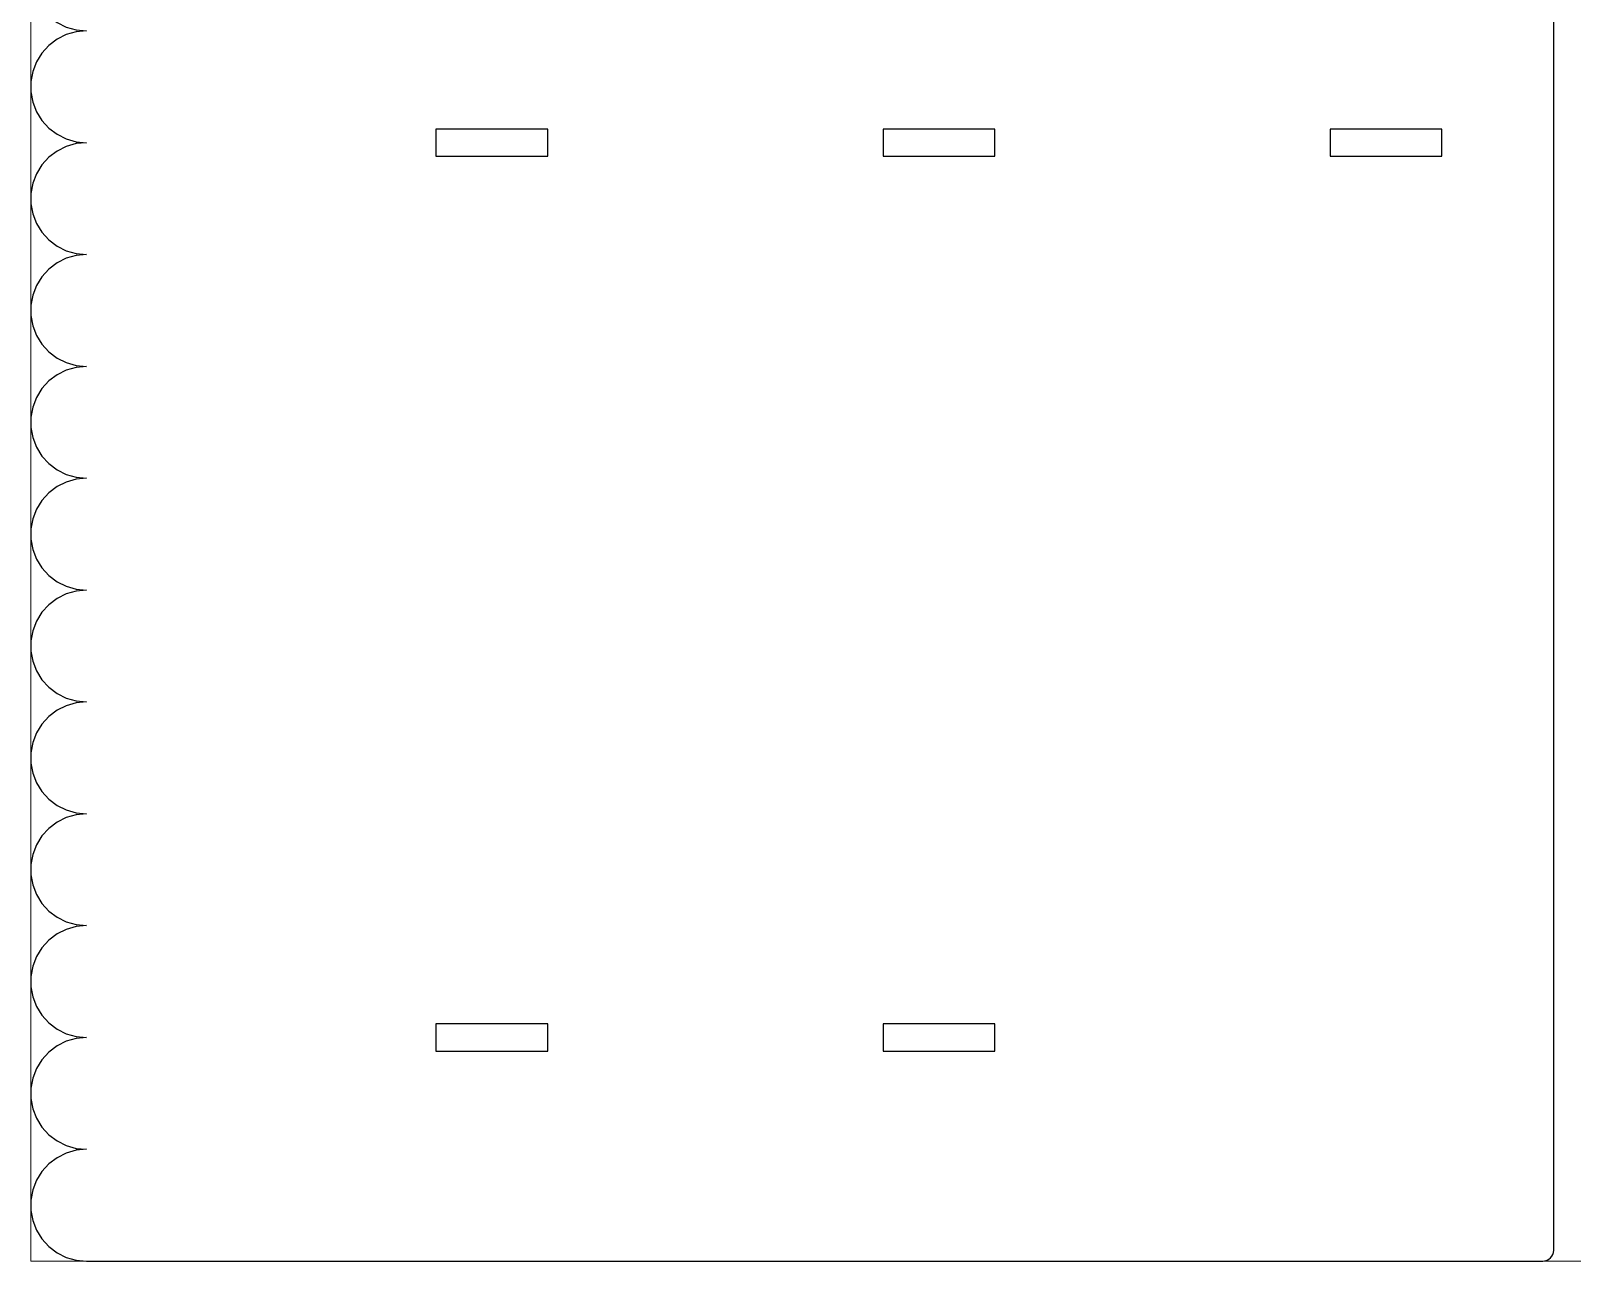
# Model space of a CAD drawing. Header units: millimetres. Extents: x -3928 to -434, y -548 to 1409.
# Drawn here: x -3928.4 to -3645.7, y 422.4 to 647.9 of the extents above; entities that cross this region are included whole.
import ezdxf

# ---------------------------------------------------------------- set-up
doc = ezdxf.new("R2010")
doc.units = ezdxf.units.MM
doc.header["$MEASUREMENT"] = 0
doc.layers.add('layer 1', color=7, linetype='Continuous')

msp = doc.modelspace()

# ---------------------------------------------------------------- linework, layer by layer
at = {"layer": 'layer 1', "color": 250, "lineweight": 9}
msp.add_lwpolyline([(-3928.424, 422.392), (-2728.424, 422.392), (-2728.424, 1322.392), (-3928.424, 1322.392), (-3928.424, 422.392)], close=True, dxfattribs=at)
at = {"layer": 'layer 1', "color": 1, "lineweight": 25}
for points in [[(-3649.128, 424.3922), (-3649.128, 424.3922), (-3649.128, 830.3922), (-3649.128, 830.3922)], [(-3833.628, 629.892), (-3833.628, 629.892), (-3854.1279, 629.892), (-3854.1279, 629.892)], [(-3854.1279, 629.892), (-3854.1279, 629.892), (-3854.1279, 624.8921), (-3854.1279, 624.8921)], [(-3833.628, 624.8921), (-3833.628, 624.8921), (-3833.628, 629.892), (-3833.628, 629.892)], [(-3751.628, 629.892), (-3751.628, 629.892), (-3772.1279, 629.892), (-3772.1279, 629.892)], [(-3772.1279, 629.892), (-3772.1279, 629.892), (-3772.1279, 624.8921), (-3772.1279, 624.8921)], [(-3751.628, 624.8921), (-3751.628, 624.8921), (-3751.628, 629.892), (-3751.628, 629.892)], [(-3669.628, 629.892), (-3669.628, 629.892), (-3690.1279, 629.892), (-3690.1279, 629.892)], [(-3690.1279, 629.892), (-3690.1279, 629.892), (-3690.1279, 624.8921), (-3690.1279, 624.8921)], [(-3669.628, 624.8921), (-3669.628, 624.8921), (-3669.628, 629.892), (-3669.628, 629.892)], [(-3854.1279, 624.8921), (-3854.1279, 624.8921), (-3833.628, 624.8921), (-3833.628, 624.8921)], [(-3772.1279, 624.8921), (-3772.1279, 624.8921), (-3751.628, 624.8921), (-3751.628, 624.8921)], [(-3690.1279, 624.8921), (-3690.1279, 624.8921), (-3669.628, 624.8921), (-3669.628, 624.8921)], [(-3833.628, 465.8919), (-3833.628, 465.8919), (-3854.1279, 465.8919), (-3854.1279, 465.8919)], [(-3854.1279, 465.8919), (-3854.1279, 465.8919), (-3854.1279, 460.892), (-3854.1279, 460.892)], [(-3833.628, 460.892), (-3833.628, 460.892), (-3833.628, 465.8919), (-3833.628, 465.8919)], [(-3751.628, 465.8919), (-3751.628, 465.8919), (-3772.1279, 465.8919), (-3772.1279, 465.8919)], [(-3772.1279, 465.8919), (-3772.1279, 465.8919), (-3772.1279, 460.892), (-3772.1279, 460.892)], [(-3751.628, 460.892), (-3751.628, 460.892), (-3751.628, 465.8919), (-3751.628, 465.8919)], [(-3854.1279, 460.892), (-3854.1279, 460.892), (-3833.628, 460.892), (-3833.628, 460.892)], [(-3772.1279, 460.892), (-3772.1279, 460.892), (-3751.628, 460.892), (-3751.628, 460.892)], [(-3918.2178, 422.392), (-3918.2178, 422.392), (-3651.1279, 422.392), (-3651.1279, 422.392)]]:
    msp.add_open_spline(points, degree=3, dxfattribs=at)
for points, knots in [([(-3918.2178, 668.392), (-3918.2178, 668.392), (-3920.1012, 668.2174), (-3920.1012, 668.2174), (-3920.1012, 668.2174), (-3920.1012, 668.2174), (-3921.9205, 667.6999), (-3921.9205, 667.6999), (-3921.9205, 667.6999), (-3921.9205, 667.6999), (-3923.6138, 666.8567), (-3923.6138, 666.8567), (-3923.6138, 666.8567), (-3923.6138, 666.8567), (-3925.123, 665.7169), (-3925.123, 665.7169), (-3925.123, 665.7169), (-3925.123, 665.7169), (-3926.3976, 664.3192), (-3926.3976, 664.3192), (-3926.3976, 664.3192), (-3926.3976, 664.3192), (-3927.3932, 662.7109), (-3927.3932, 662.7109), (-3927.3932, 662.7109), (-3927.3932, 662.7109), (-3928.0765, 660.947), (-3928.0765, 660.947), (-3928.0765, 660.947), (-3928.0765, 660.947), (-3928.424, 659.0879), (-3928.424, 659.0879), (-3928.424, 659.0879), (-3928.424, 659.0879), (-3928.424, 657.1963), (-3928.424, 657.1963), (-3928.424, 657.1963), (-3928.424, 657.1963), (-3928.0765, 655.3371), (-3928.0765, 655.3371), (-3928.0765, 655.3371), (-3928.0765, 655.3371), (-3927.3932, 653.5732), (-3927.3932, 653.5732), (-3927.3932, 653.5732), (-3927.3932, 653.5732), (-3926.3976, 651.9649), (-3926.3976, 651.9649), (-3926.3976, 651.9649), (-3926.3976, 651.9649), (-3925.123, 650.5672), (-3925.123, 650.5672), (-3925.123, 650.5672), (-3925.123, 650.5672), (-3923.6138, 649.4274), (-3923.6138, 649.4274), (-3923.6138, 649.4274), (-3923.6138, 649.4274), (-3921.9205, 648.5843), (-3921.9205, 648.5843), (-3921.9205, 648.5843), (-3921.9205, 648.5843), (-3920.1012, 648.0667), (-3920.1012, 648.0667), (-3920.1012, 648.0667), (-3920.1012, 648.0667), (-3918.2178, 647.8921), (-3918.2178, 647.8921)], [0, 0, 0, 0, 0.05555556, 0.05555556, 0.05555556, 0.05555556, 0.11111111, 0.11111111, 0.11111111, 0.11111111, 0.16666667, 0.16666667, 0.16666667, 0.16666667, 0.22222222, 0.22222222, 0.22222222, 0.22222222, 0.27777778, 0.27777778, 0.27777778, 0.27777778, 0.33333333, 0.33333333, 0.33333333, 0.33333333, 0.38888889, 0.38888889, 0.38888889, 0.38888889, 0.44444444, 0.44444444, 0.44444444, 0.44444444, 0.5, 0.5, 0.5, 0.5, 0.55555556, 0.55555556, 0.55555556, 0.55555556, 0.61111111, 0.61111111, 0.61111111, 0.61111111, 0.66666667, 0.66666667, 0.66666667, 0.66666667, 0.72222222, 0.72222222, 0.72222222, 0.72222222, 0.77777778, 0.77777778, 0.77777778, 0.77777778, 0.83333333, 0.83333333, 0.83333333, 0.83333333, 0.88888889, 0.88888889, 0.88888889, 0.88888889, 1, 1, 1, 1]), ([(-3918.2178, 647.8921), (-3918.2178, 647.8921), (-3920.1012, 647.7175), (-3920.1012, 647.7175), (-3920.1012, 647.7175), (-3920.1012, 647.7175), (-3921.9205, 647.2), (-3921.9205, 647.2), (-3921.9205, 647.2), (-3921.9205, 647.2), (-3923.6138, 646.3568), (-3923.6138, 646.3568), (-3923.6138, 646.3568), (-3923.6138, 646.3568), (-3925.123, 645.217), (-3925.123, 645.217), (-3925.123, 645.217), (-3925.123, 645.217), (-3926.3976, 643.8189), (-3926.3976, 643.8189), (-3926.3976, 643.8189), (-3926.3976, 643.8189), (-3927.3932, 642.211), (-3927.3932, 642.211), (-3927.3932, 642.211), (-3927.3932, 642.211), (-3928.0765, 640.4471), (-3928.0765, 640.4471), (-3928.0765, 640.4471), (-3928.0765, 640.4471), (-3928.424, 638.588), (-3928.424, 638.588), (-3928.424, 638.588), (-3928.424, 638.588), (-3928.424, 636.6964), (-3928.424, 636.6964), (-3928.424, 636.6964), (-3928.424, 636.6964), (-3928.0765, 634.8369), (-3928.0765, 634.8369), (-3928.0765, 634.8369), (-3928.0765, 634.8369), (-3927.3932, 633.0733), (-3927.3932, 633.0733), (-3927.3932, 633.0733), (-3927.3932, 633.0733), (-3926.3976, 631.465), (-3926.3976, 631.465), (-3926.3976, 631.465), (-3926.3976, 631.465), (-3925.123, 630.0673), (-3925.123, 630.0673), (-3925.123, 630.0673), (-3925.123, 630.0673), (-3923.6138, 628.9275), (-3923.6138, 628.9275), (-3923.6138, 628.9275), (-3923.6138, 628.9275), (-3921.9205, 628.0843), (-3921.9205, 628.0843), (-3921.9205, 628.0843), (-3921.9205, 628.0843), (-3920.1012, 627.5665), (-3920.1012, 627.5665), (-3920.1012, 627.5665), (-3920.1012, 627.5665), (-3918.2178, 627.3922), (-3918.2178, 627.3922)], [0, 0, 0, 0, 0.05555556, 0.05555556, 0.05555556, 0.05555556, 0.11111111, 0.11111111, 0.11111111, 0.11111111, 0.16666667, 0.16666667, 0.16666667, 0.16666667, 0.22222222, 0.22222222, 0.22222222, 0.22222222, 0.27777778, 0.27777778, 0.27777778, 0.27777778, 0.33333333, 0.33333333, 0.33333333, 0.33333333, 0.38888889, 0.38888889, 0.38888889, 0.38888889, 0.44444444, 0.44444444, 0.44444444, 0.44444444, 0.5, 0.5, 0.5, 0.5, 0.55555556, 0.55555556, 0.55555556, 0.55555556, 0.61111111, 0.61111111, 0.61111111, 0.61111111, 0.66666667, 0.66666667, 0.66666667, 0.66666667, 0.72222222, 0.72222222, 0.72222222, 0.72222222, 0.77777778, 0.77777778, 0.77777778, 0.77777778, 0.83333333, 0.83333333, 0.83333333, 0.83333333, 0.88888889, 0.88888889, 0.88888889, 0.88888889, 1, 1, 1, 1]), ([(-3918.2178, 627.3922), (-3918.2178, 627.3922), (-3920.1012, 627.2176), (-3920.1012, 627.2176), (-3920.1012, 627.2176), (-3920.1012, 627.2176), (-3921.9205, 626.7), (-3921.9205, 626.7), (-3921.9205, 626.7), (-3921.9205, 626.7), (-3923.6138, 625.8569), (-3923.6138, 625.8569), (-3923.6138, 625.8569), (-3923.6138, 625.8569), (-3925.123, 624.7171), (-3925.123, 624.7171), (-3925.123, 624.7171), (-3925.123, 624.7171), (-3926.3976, 623.319), (-3926.3976, 623.319), (-3926.3976, 623.319), (-3926.3976, 623.319), (-3927.3932, 621.7111), (-3927.3932, 621.7111), (-3927.3932, 621.7111), (-3927.3932, 621.7111), (-3928.0765, 619.9472), (-3928.0765, 619.9472), (-3928.0765, 619.9472), (-3928.0765, 619.9472), (-3928.424, 618.0877), (-3928.424, 618.0877), (-3928.424, 618.0877), (-3928.424, 618.0877), (-3928.424, 616.1964), (-3928.424, 616.1964), (-3928.424, 616.1964), (-3928.424, 616.1964), (-3928.0765, 614.3369), (-3928.0765, 614.3369), (-3928.0765, 614.3369), (-3928.0765, 614.3369), (-3927.3932, 612.5734), (-3927.3932, 612.5734), (-3927.3932, 612.5734), (-3927.3932, 612.5734), (-3926.3976, 610.9651), (-3926.3976, 610.9651), (-3926.3976, 610.9651), (-3926.3976, 610.9651), (-3925.123, 609.5674), (-3925.123, 609.5674), (-3925.123, 609.5674), (-3925.123, 609.5674), (-3923.6138, 608.4272), (-3923.6138, 608.4272), (-3923.6138, 608.4272), (-3923.6138, 608.4272), (-3921.9205, 607.5841), (-3921.9205, 607.5841), (-3921.9205, 607.5841), (-3921.9205, 607.5841), (-3920.1012, 607.0666), (-3920.1012, 607.0666), (-3920.1012, 607.0666), (-3920.1012, 607.0666), (-3918.2178, 606.8919), (-3918.2178, 606.8919)], [0, 0, 0, 0, 0.05555556, 0.05555556, 0.05555556, 0.05555556, 0.11111111, 0.11111111, 0.11111111, 0.11111111, 0.16666667, 0.16666667, 0.16666667, 0.16666667, 0.22222222, 0.22222222, 0.22222222, 0.22222222, 0.27777778, 0.27777778, 0.27777778, 0.27777778, 0.33333333, 0.33333333, 0.33333333, 0.33333333, 0.38888889, 0.38888889, 0.38888889, 0.38888889, 0.44444444, 0.44444444, 0.44444444, 0.44444444, 0.5, 0.5, 0.5, 0.5, 0.55555556, 0.55555556, 0.55555556, 0.55555556, 0.61111111, 0.61111111, 0.61111111, 0.61111111, 0.66666667, 0.66666667, 0.66666667, 0.66666667, 0.72222222, 0.72222222, 0.72222222, 0.72222222, 0.77777778, 0.77777778, 0.77777778, 0.77777778, 0.83333333, 0.83333333, 0.83333333, 0.83333333, 0.88888889, 0.88888889, 0.88888889, 0.88888889, 1, 1, 1, 1]), ([(-3918.2178, 606.8919), (-3918.2178, 606.8919), (-3920.1012, 606.7177), (-3920.1012, 606.7177), (-3920.1012, 606.7177), (-3920.1012, 606.7177), (-3921.9205, 606.1998), (-3921.9205, 606.1998), (-3921.9205, 606.1998), (-3921.9205, 606.1998), (-3923.6138, 605.3566), (-3923.6138, 605.3566), (-3923.6138, 605.3566), (-3923.6138, 605.3566), (-3925.123, 604.2168), (-3925.123, 604.2168), (-3925.123, 604.2168), (-3925.123, 604.2168), (-3926.3976, 602.8191), (-3926.3976, 602.8191), (-3926.3976, 602.8191), (-3926.3976, 602.8191), (-3927.3932, 601.2108), (-3927.3932, 601.2108), (-3927.3932, 601.2108), (-3927.3932, 601.2108), (-3928.0765, 599.4473), (-3928.0765, 599.4473), (-3928.0765, 599.4473), (-3928.0765, 599.4473), (-3928.424, 597.5878), (-3928.424, 597.5878), (-3928.424, 597.5878), (-3928.424, 597.5878), (-3928.424, 595.6962), (-3928.424, 595.6962), (-3928.424, 595.6962), (-3928.424, 595.6962), (-3928.0765, 593.837), (-3928.0765, 593.837), (-3928.0765, 593.837), (-3928.0765, 593.837), (-3927.3932, 592.0731), (-3927.3932, 592.0731), (-3927.3932, 592.0731), (-3927.3932, 592.0731), (-3926.3976, 590.4652), (-3926.3976, 590.4652), (-3926.3976, 590.4652), (-3926.3976, 590.4652), (-3925.123, 589.0671), (-3925.123, 589.0671), (-3925.123, 589.0671), (-3925.123, 589.0671), (-3923.6138, 587.9273), (-3923.6138, 587.9273), (-3923.6138, 587.9273), (-3923.6138, 587.9273), (-3921.9205, 587.0842), (-3921.9205, 587.0842), (-3921.9205, 587.0842), (-3921.9205, 587.0842), (-3920.1012, 586.5666), (-3920.1012, 586.5666), (-3920.1012, 586.5666), (-3920.1012, 586.5666), (-3918.2178, 586.392), (-3918.2178, 586.392)], [0, 0, 0, 0, 0.05555556, 0.05555556, 0.05555556, 0.05555556, 0.11111111, 0.11111111, 0.11111111, 0.11111111, 0.16666667, 0.16666667, 0.16666667, 0.16666667, 0.22222222, 0.22222222, 0.22222222, 0.22222222, 0.27777778, 0.27777778, 0.27777778, 0.27777778, 0.33333333, 0.33333333, 0.33333333, 0.33333333, 0.38888889, 0.38888889, 0.38888889, 0.38888889, 0.44444444, 0.44444444, 0.44444444, 0.44444444, 0.5, 0.5, 0.5, 0.5, 0.55555556, 0.55555556, 0.55555556, 0.55555556, 0.61111111, 0.61111111, 0.61111111, 0.61111111, 0.66666667, 0.66666667, 0.66666667, 0.66666667, 0.72222222, 0.72222222, 0.72222222, 0.72222222, 0.77777778, 0.77777778, 0.77777778, 0.77777778, 0.83333333, 0.83333333, 0.83333333, 0.83333333, 0.88888889, 0.88888889, 0.88888889, 0.88888889, 1, 1, 1, 1]), ([(-3918.2178, 586.392), (-3918.2178, 586.392), (-3920.1012, 586.2174), (-3920.1012, 586.2174), (-3920.1012, 586.2174), (-3920.1012, 586.2174), (-3921.9205, 585.6999), (-3921.9205, 585.6999), (-3921.9205, 585.6999), (-3921.9205, 585.6999), (-3923.6138, 584.8567), (-3923.6138, 584.8567), (-3923.6138, 584.8567), (-3923.6138, 584.8567), (-3925.123, 583.7169), (-3925.123, 583.7169), (-3925.123, 583.7169), (-3925.123, 583.7169), (-3926.3976, 582.3192), (-3926.3976, 582.3192), (-3926.3976, 582.3192), (-3926.3976, 582.3192), (-3927.3932, 580.7109), (-3927.3932, 580.7109), (-3927.3932, 580.7109), (-3927.3932, 580.7109), (-3928.0765, 578.947), (-3928.0765, 578.947), (-3928.0765, 578.947), (-3928.0765, 578.947), (-3928.424, 577.0878), (-3928.424, 577.0878), (-3928.424, 577.0878), (-3928.424, 577.0878), (-3928.424, 575.1963), (-3928.424, 575.1963), (-3928.424, 575.1963), (-3928.424, 575.1963), (-3928.0765, 573.3371), (-3928.0765, 573.3371), (-3928.0765, 573.3371), (-3928.0765, 573.3371), (-3927.3932, 571.5732), (-3927.3932, 571.5732), (-3927.3932, 571.5732), (-3927.3932, 571.5732), (-3926.3976, 569.9649), (-3926.3976, 569.9649), (-3926.3976, 569.9649), (-3926.3976, 569.9649), (-3925.123, 568.5672), (-3925.123, 568.5672), (-3925.123, 568.5672), (-3925.123, 568.5672), (-3923.6138, 567.4274), (-3923.6138, 567.4274), (-3923.6138, 567.4274), (-3923.6138, 567.4274), (-3921.9205, 566.5842), (-3921.9205, 566.5842), (-3921.9205, 566.5842), (-3921.9205, 566.5842), (-3920.1012, 566.0667), (-3920.1012, 566.0667), (-3920.1012, 566.0667), (-3920.1012, 566.0667), (-3918.2178, 565.8921), (-3918.2178, 565.8921)], [0, 0, 0, 0, 0.05555556, 0.05555556, 0.05555556, 0.05555556, 0.11111111, 0.11111111, 0.11111111, 0.11111111, 0.16666667, 0.16666667, 0.16666667, 0.16666667, 0.22222222, 0.22222222, 0.22222222, 0.22222222, 0.27777778, 0.27777778, 0.27777778, 0.27777778, 0.33333333, 0.33333333, 0.33333333, 0.33333333, 0.38888889, 0.38888889, 0.38888889, 0.38888889, 0.44444444, 0.44444444, 0.44444444, 0.44444444, 0.5, 0.5, 0.5, 0.5, 0.55555556, 0.55555556, 0.55555556, 0.55555556, 0.61111111, 0.61111111, 0.61111111, 0.61111111, 0.66666667, 0.66666667, 0.66666667, 0.66666667, 0.72222222, 0.72222222, 0.72222222, 0.72222222, 0.77777778, 0.77777778, 0.77777778, 0.77777778, 0.83333333, 0.83333333, 0.83333333, 0.83333333, 0.88888889, 0.88888889, 0.88888889, 0.88888889, 1, 1, 1, 1]), ([(-3918.2178, 565.8921), (-3918.2178, 565.8921), (-3920.1012, 565.7175), (-3920.1012, 565.7175), (-3920.1012, 565.7175), (-3920.1012, 565.7175), (-3921.9205, 565.1999), (-3921.9205, 565.1999), (-3921.9205, 565.1999), (-3921.9205, 565.1999), (-3923.6138, 564.3568), (-3923.6138, 564.3568), (-3923.6138, 564.3568), (-3923.6138, 564.3568), (-3925.123, 563.217), (-3925.123, 563.217), (-3925.123, 563.217), (-3925.123, 563.217), (-3926.3976, 561.8189), (-3926.3976, 561.8189), (-3926.3976, 561.8189), (-3926.3976, 561.8189), (-3927.3932, 560.211), (-3927.3932, 560.211), (-3927.3932, 560.211), (-3927.3932, 560.211), (-3928.0765, 558.4471), (-3928.0765, 558.4471), (-3928.0765, 558.4471), (-3928.0765, 558.4471), (-3928.424, 556.5879), (-3928.424, 556.5879), (-3928.424, 556.5879), (-3928.424, 556.5879), (-3928.424, 554.6963), (-3928.424, 554.6963), (-3928.424, 554.6963), (-3928.424, 554.6963), (-3928.0765, 552.8368), (-3928.0765, 552.8368), (-3928.0765, 552.8368), (-3928.0765, 552.8368), (-3927.3932, 551.0733), (-3927.3932, 551.0733), (-3927.3932, 551.0733), (-3927.3932, 551.0733), (-3926.3976, 549.465), (-3926.3976, 549.465), (-3926.3976, 549.465), (-3926.3976, 549.465), (-3925.123, 548.0673), (-3925.123, 548.0673), (-3925.123, 548.0673), (-3925.123, 548.0673), (-3923.6138, 546.9275), (-3923.6138, 546.9275), (-3923.6138, 546.9275), (-3923.6138, 546.9275), (-3921.9205, 546.0843), (-3921.9205, 546.0843), (-3921.9205, 546.0843), (-3921.9205, 546.0843), (-3920.1012, 545.5664), (-3920.1012, 545.5664), (-3920.1012, 545.5664), (-3920.1012, 545.5664), (-3918.2178, 545.3922), (-3918.2178, 545.3922)], [0, 0, 0, 0, 0.05555556, 0.05555556, 0.05555556, 0.05555556, 0.11111111, 0.11111111, 0.11111111, 0.11111111, 0.16666667, 0.16666667, 0.16666667, 0.16666667, 0.22222222, 0.22222222, 0.22222222, 0.22222222, 0.27777778, 0.27777778, 0.27777778, 0.27777778, 0.33333333, 0.33333333, 0.33333333, 0.33333333, 0.38888889, 0.38888889, 0.38888889, 0.38888889, 0.44444444, 0.44444444, 0.44444444, 0.44444444, 0.5, 0.5, 0.5, 0.5, 0.55555556, 0.55555556, 0.55555556, 0.55555556, 0.61111111, 0.61111111, 0.61111111, 0.61111111, 0.66666667, 0.66666667, 0.66666667, 0.66666667, 0.72222222, 0.72222222, 0.72222222, 0.72222222, 0.77777778, 0.77777778, 0.77777778, 0.77777778, 0.83333333, 0.83333333, 0.83333333, 0.83333333, 0.88888889, 0.88888889, 0.88888889, 0.88888889, 1, 1, 1, 1]), ([(-3918.2178, 545.3922), (-3918.2178, 545.3922), (-3920.1012, 545.2176), (-3920.1012, 545.2176), (-3920.1012, 545.2176), (-3920.1012, 545.2176), (-3921.9205, 544.7), (-3921.9205, 544.7), (-3921.9205, 544.7), (-3921.9205, 544.7), (-3923.6138, 543.8569), (-3923.6138, 543.8569), (-3923.6138, 543.8569), (-3923.6138, 543.8569), (-3925.123, 542.7171), (-3925.123, 542.7171), (-3925.123, 542.7171), (-3925.123, 542.7171), (-3926.3976, 541.319), (-3926.3976, 541.319), (-3926.3976, 541.319), (-3926.3976, 541.319), (-3927.3932, 539.711), (-3927.3932, 539.711), (-3927.3932, 539.711), (-3927.3932, 539.711), (-3928.0765, 537.9472), (-3928.0765, 537.9472), (-3928.0765, 537.9472), (-3928.0765, 537.9472), (-3928.424, 536.0877), (-3928.424, 536.0877), (-3928.424, 536.0877), (-3928.424, 536.0877), (-3928.424, 534.1964), (-3928.424, 534.1964), (-3928.424, 534.1964), (-3928.424, 534.1964), (-3928.0765, 532.3369), (-3928.0765, 532.3369), (-3928.0765, 532.3369), (-3928.0765, 532.3369), (-3927.3932, 530.5734), (-3927.3932, 530.5734), (-3927.3932, 530.5734), (-3927.3932, 530.5734), (-3926.3976, 528.9651), (-3926.3976, 528.9651), (-3926.3976, 528.9651), (-3926.3976, 528.9651), (-3925.123, 527.5674), (-3925.123, 527.5674), (-3925.123, 527.5674), (-3925.123, 527.5674), (-3923.6138, 526.4272), (-3923.6138, 526.4272), (-3923.6138, 526.4272), (-3923.6138, 526.4272), (-3921.9205, 525.5844), (-3921.9205, 525.5844), (-3921.9205, 525.5844), (-3921.9205, 525.5844), (-3920.1012, 525.0665), (-3920.1012, 525.0665), (-3920.1012, 525.0665), (-3920.1012, 525.0665), (-3918.2178, 524.8919), (-3918.2178, 524.8919)], [0, 0, 0, 0, 0.05555556, 0.05555556, 0.05555556, 0.05555556, 0.11111111, 0.11111111, 0.11111111, 0.11111111, 0.16666667, 0.16666667, 0.16666667, 0.16666667, 0.22222222, 0.22222222, 0.22222222, 0.22222222, 0.27777778, 0.27777778, 0.27777778, 0.27777778, 0.33333333, 0.33333333, 0.33333333, 0.33333333, 0.38888889, 0.38888889, 0.38888889, 0.38888889, 0.44444444, 0.44444444, 0.44444444, 0.44444444, 0.5, 0.5, 0.5, 0.5, 0.55555556, 0.55555556, 0.55555556, 0.55555556, 0.61111111, 0.61111111, 0.61111111, 0.61111111, 0.66666667, 0.66666667, 0.66666667, 0.66666667, 0.72222222, 0.72222222, 0.72222222, 0.72222222, 0.77777778, 0.77777778, 0.77777778, 0.77777778, 0.83333333, 0.83333333, 0.83333333, 0.83333333, 0.88888889, 0.88888889, 0.88888889, 0.88888889, 1, 1, 1, 1]), ([(-3918.2178, 524.8919), (-3918.2178, 524.8919), (-3920.1012, 524.7176), (-3920.1012, 524.7176), (-3920.1012, 524.7176), (-3920.1012, 524.7176), (-3921.9205, 524.1998), (-3921.9205, 524.1998), (-3921.9205, 524.1998), (-3921.9205, 524.1998), (-3923.6138, 523.357), (-3923.6138, 523.357), (-3923.6138, 523.357), (-3923.6138, 523.357), (-3925.123, 522.2168), (-3925.123, 522.2168), (-3925.123, 522.2168), (-3925.123, 522.2168), (-3926.3976, 520.8191), (-3926.3976, 520.8191), (-3926.3976, 520.8191), (-3926.3976, 520.8191), (-3927.3932, 519.2108), (-3927.3932, 519.2108), (-3927.3932, 519.2108), (-3927.3932, 519.2108), (-3928.0765, 517.4472), (-3928.0765, 517.4472), (-3928.0765, 517.4472), (-3928.0765, 517.4472), (-3928.424, 515.5877), (-3928.424, 515.5877), (-3928.424, 515.5877), (-3928.424, 515.5877), (-3928.424, 513.6962), (-3928.424, 513.6962), (-3928.424, 513.6962), (-3928.424, 513.6962), (-3928.0765, 511.837), (-3928.0765, 511.837), (-3928.0765, 511.837), (-3928.0765, 511.837), (-3927.3932, 510.0731), (-3927.3932, 510.0731), (-3927.3932, 510.0731), (-3927.3932, 510.0731), (-3926.3976, 508.4652), (-3926.3976, 508.4652), (-3926.3976, 508.4652), (-3926.3976, 508.4652), (-3925.123, 507.0671), (-3925.123, 507.0671), (-3925.123, 507.0671), (-3925.123, 507.0671), (-3923.6138, 505.9273), (-3923.6138, 505.9273), (-3923.6138, 505.9273), (-3923.6138, 505.9273), (-3921.9205, 505.0841), (-3921.9205, 505.0841), (-3921.9205, 505.0841), (-3921.9205, 505.0841), (-3920.1012, 504.5666), (-3920.1012, 504.5666), (-3920.1012, 504.5666), (-3920.1012, 504.5666), (-3918.2178, 504.392), (-3918.2178, 504.392)], [0, 0, 0, 0, 0.05555556, 0.05555556, 0.05555556, 0.05555556, 0.11111111, 0.11111111, 0.11111111, 0.11111111, 0.16666667, 0.16666667, 0.16666667, 0.16666667, 0.22222222, 0.22222222, 0.22222222, 0.22222222, 0.27777778, 0.27777778, 0.27777778, 0.27777778, 0.33333333, 0.33333333, 0.33333333, 0.33333333, 0.38888889, 0.38888889, 0.38888889, 0.38888889, 0.44444444, 0.44444444, 0.44444444, 0.44444444, 0.5, 0.5, 0.5, 0.5, 0.55555556, 0.55555556, 0.55555556, 0.55555556, 0.61111111, 0.61111111, 0.61111111, 0.61111111, 0.66666667, 0.66666667, 0.66666667, 0.66666667, 0.72222222, 0.72222222, 0.72222222, 0.72222222, 0.77777778, 0.77777778, 0.77777778, 0.77777778, 0.83333333, 0.83333333, 0.83333333, 0.83333333, 0.88888889, 0.88888889, 0.88888889, 0.88888889, 1, 1, 1, 1]), ([(-3918.2178, 504.392), (-3918.2178, 504.392), (-3920.1012, 504.2177), (-3920.1012, 504.2177), (-3920.1012, 504.2177), (-3920.1012, 504.2177), (-3921.9205, 503.6998), (-3921.9205, 503.6998), (-3921.9205, 503.6998), (-3921.9205, 503.6998), (-3923.6138, 502.8567), (-3923.6138, 502.8567), (-3923.6138, 502.8567), (-3923.6138, 502.8567), (-3925.123, 501.7169), (-3925.123, 501.7169), (-3925.123, 501.7169), (-3925.123, 501.7169), (-3926.3976, 500.3192), (-3926.3976, 500.3192), (-3926.3976, 500.3192), (-3926.3976, 500.3192), (-3927.3932, 498.7109), (-3927.3932, 498.7109), (-3927.3932, 498.7109), (-3927.3932, 498.7109), (-3928.0765, 496.947), (-3928.0765, 496.947), (-3928.0765, 496.947), (-3928.0765, 496.947), (-3928.424, 495.0878), (-3928.424, 495.0878), (-3928.424, 495.0878), (-3928.424, 495.0878), (-3928.424, 493.1962), (-3928.424, 493.1962), (-3928.424, 493.1962), (-3928.424, 493.1962), (-3928.0765, 491.3371), (-3928.0765, 491.3371), (-3928.0765, 491.3371), (-3928.0765, 491.3371), (-3927.3932, 489.5732), (-3927.3932, 489.5732), (-3927.3932, 489.5732), (-3927.3932, 489.5732), (-3926.3976, 487.9652), (-3926.3976, 487.9652), (-3926.3976, 487.9652), (-3926.3976, 487.9652), (-3925.123, 486.5672), (-3925.123, 486.5672), (-3925.123, 486.5672), (-3925.123, 486.5672), (-3923.6138, 485.4274), (-3923.6138, 485.4274), (-3923.6138, 485.4274), (-3923.6138, 485.4274), (-3921.9205, 484.5842), (-3921.9205, 484.5842), (-3921.9205, 484.5842), (-3921.9205, 484.5842), (-3920.1012, 484.0667), (-3920.1012, 484.0667), (-3920.1012, 484.0667), (-3920.1012, 484.0667), (-3918.2178, 483.8921), (-3918.2178, 483.8921)], [0, 0, 0, 0, 0.05555556, 0.05555556, 0.05555556, 0.05555556, 0.11111111, 0.11111111, 0.11111111, 0.11111111, 0.16666667, 0.16666667, 0.16666667, 0.16666667, 0.22222222, 0.22222222, 0.22222222, 0.22222222, 0.27777778, 0.27777778, 0.27777778, 0.27777778, 0.33333333, 0.33333333, 0.33333333, 0.33333333, 0.38888889, 0.38888889, 0.38888889, 0.38888889, 0.44444444, 0.44444444, 0.44444444, 0.44444444, 0.5, 0.5, 0.5, 0.5, 0.55555556, 0.55555556, 0.55555556, 0.55555556, 0.61111111, 0.61111111, 0.61111111, 0.61111111, 0.66666667, 0.66666667, 0.66666667, 0.66666667, 0.72222222, 0.72222222, 0.72222222, 0.72222222, 0.77777778, 0.77777778, 0.77777778, 0.77777778, 0.83333333, 0.83333333, 0.83333333, 0.83333333, 0.88888889, 0.88888889, 0.88888889, 0.88888889, 1, 1, 1, 1]), ([(-3918.2178, 483.8921), (-3918.2178, 483.8921), (-3920.1012, 483.7174), (-3920.1012, 483.7174), (-3920.1012, 483.7174), (-3920.1012, 483.7174), (-3921.9205, 483.1999), (-3921.9205, 483.1999), (-3921.9205, 483.1999), (-3921.9205, 483.1999), (-3923.6138, 482.3568), (-3923.6138, 482.3568), (-3923.6138, 482.3568), (-3923.6138, 482.3568), (-3925.123, 481.217), (-3925.123, 481.217), (-3925.123, 481.217), (-3925.123, 481.217), (-3926.3976, 479.8193), (-3926.3976, 479.8193), (-3926.3976, 479.8193), (-3926.3976, 479.8193), (-3927.3932, 478.2109), (-3927.3932, 478.2109), (-3927.3932, 478.2109), (-3927.3932, 478.2109), (-3928.0765, 476.4471), (-3928.0765, 476.4471), (-3928.0765, 476.4471), (-3928.0765, 476.4471), (-3928.424, 474.5879), (-3928.424, 474.5879), (-3928.424, 474.5879), (-3928.424, 474.5879), (-3928.424, 472.6963), (-3928.424, 472.6963), (-3928.424, 472.6963), (-3928.424, 472.6963), (-3928.0765, 470.8372), (-3928.0765, 470.8372), (-3928.0765, 470.8372), (-3928.0765, 470.8372), (-3927.3932, 469.0733), (-3927.3932, 469.0733), (-3927.3932, 469.0733), (-3927.3932, 469.0733), (-3926.3976, 467.465), (-3926.3976, 467.465), (-3926.3976, 467.465), (-3926.3976, 467.465), (-3925.123, 466.0673), (-3925.123, 466.0673), (-3925.123, 466.0673), (-3925.123, 466.0673), (-3923.6138, 464.9274), (-3923.6138, 464.9274), (-3923.6138, 464.9274), (-3923.6138, 464.9274), (-3921.9205, 464.0843), (-3921.9205, 464.0843), (-3921.9205, 464.0843), (-3921.9205, 464.0843), (-3920.1012, 463.5664), (-3920.1012, 463.5664), (-3920.1012, 463.5664), (-3920.1012, 463.5664), (-3918.2178, 463.3922), (-3918.2178, 463.3922)], [0, 0, 0, 0, 0.05555556, 0.05555556, 0.05555556, 0.05555556, 0.11111111, 0.11111111, 0.11111111, 0.11111111, 0.16666667, 0.16666667, 0.16666667, 0.16666667, 0.22222222, 0.22222222, 0.22222222, 0.22222222, 0.27777778, 0.27777778, 0.27777778, 0.27777778, 0.33333333, 0.33333333, 0.33333333, 0.33333333, 0.38888889, 0.38888889, 0.38888889, 0.38888889, 0.44444444, 0.44444444, 0.44444444, 0.44444444, 0.5, 0.5, 0.5, 0.5, 0.55555556, 0.55555556, 0.55555556, 0.55555556, 0.61111111, 0.61111111, 0.61111111, 0.61111111, 0.66666667, 0.66666667, 0.66666667, 0.66666667, 0.72222222, 0.72222222, 0.72222222, 0.72222222, 0.77777778, 0.77777778, 0.77777778, 0.77777778, 0.83333333, 0.83333333, 0.83333333, 0.83333333, 0.88888889, 0.88888889, 0.88888889, 0.88888889, 1, 1, 1, 1]), ([(-3918.2178, 463.3922), (-3918.2178, 463.3922), (-3920.1012, 463.2175), (-3920.1012, 463.2175), (-3920.1012, 463.2175), (-3920.1012, 463.2175), (-3921.9205, 462.7), (-3921.9205, 462.7), (-3921.9205, 462.7), (-3921.9205, 462.7), (-3923.6138, 461.8569), (-3923.6138, 461.8569), (-3923.6138, 461.8569), (-3923.6138, 461.8569), (-3925.123, 460.717), (-3925.123, 460.717), (-3925.123, 460.717), (-3925.123, 460.717), (-3926.3976, 459.319), (-3926.3976, 459.319), (-3926.3976, 459.319), (-3926.3976, 459.319), (-3927.3932, 457.711), (-3927.3932, 457.711), (-3927.3932, 457.711), (-3927.3932, 457.711), (-3928.0765, 455.9471), (-3928.0765, 455.9471), (-3928.0765, 455.9471), (-3928.0765, 455.9471), (-3928.424, 454.088), (-3928.424, 454.088), (-3928.424, 454.088), (-3928.424, 454.088), (-3928.424, 452.1964), (-3928.424, 452.1964), (-3928.424, 452.1964), (-3928.424, 452.1964), (-3928.0765, 450.3369), (-3928.0765, 450.3369), (-3928.0765, 450.3369), (-3928.0765, 450.3369), (-3927.3932, 448.5734), (-3927.3932, 448.5734), (-3927.3932, 448.5734), (-3927.3932, 448.5734), (-3926.3976, 446.9651), (-3926.3976, 446.9651), (-3926.3976, 446.9651), (-3926.3976, 446.9651), (-3925.123, 445.5674), (-3925.123, 445.5674), (-3925.123, 445.5674), (-3925.123, 445.5674), (-3923.6138, 444.4272), (-3923.6138, 444.4272), (-3923.6138, 444.4272), (-3923.6138, 444.4272), (-3921.9205, 443.5844), (-3921.9205, 443.5844), (-3921.9205, 443.5844), (-3921.9205, 443.5844), (-3920.1012, 443.0665), (-3920.1012, 443.0665), (-3920.1012, 443.0665), (-3920.1012, 443.0665), (-3918.2178, 442.8922), (-3918.2178, 442.8922)], [0, 0, 0, 0, 0.05555556, 0.05555556, 0.05555556, 0.05555556, 0.11111111, 0.11111111, 0.11111111, 0.11111111, 0.16666667, 0.16666667, 0.16666667, 0.16666667, 0.22222222, 0.22222222, 0.22222222, 0.22222222, 0.27777778, 0.27777778, 0.27777778, 0.27777778, 0.33333333, 0.33333333, 0.33333333, 0.33333333, 0.38888889, 0.38888889, 0.38888889, 0.38888889, 0.44444444, 0.44444444, 0.44444444, 0.44444444, 0.5, 0.5, 0.5, 0.5, 0.55555556, 0.55555556, 0.55555556, 0.55555556, 0.61111111, 0.61111111, 0.61111111, 0.61111111, 0.66666667, 0.66666667, 0.66666667, 0.66666667, 0.72222222, 0.72222222, 0.72222222, 0.72222222, 0.77777778, 0.77777778, 0.77777778, 0.77777778, 0.83333333, 0.83333333, 0.83333333, 0.83333333, 0.88888889, 0.88888889, 0.88888889, 0.88888889, 1, 1, 1, 1]), ([(-3918.2178, 442.8922), (-3918.2178, 442.8922), (-3920.1012, 442.7176), (-3920.1012, 442.7176), (-3920.1012, 442.7176), (-3920.1012, 442.7176), (-3921.9205, 442.2001), (-3921.9205, 442.2001), (-3921.9205, 442.2001), (-3921.9205, 442.2001), (-3923.6138, 441.357), (-3923.6138, 441.357), (-3923.6138, 441.357), (-3923.6138, 441.357), (-3925.123, 440.2168), (-3925.123, 440.2168), (-3925.123, 440.2168), (-3925.123, 440.2168), (-3926.3976, 438.8191), (-3926.3976, 438.8191), (-3926.3976, 438.8191), (-3926.3976, 438.8191), (-3927.3932, 437.2108), (-3927.3932, 437.2108), (-3927.3932, 437.2108), (-3927.3932, 437.2108), (-3928.0765, 435.4472), (-3928.0765, 435.4472), (-3928.0765, 435.4472), (-3928.0765, 435.4472), (-3928.424, 433.5877), (-3928.424, 433.5877), (-3928.424, 433.5877), (-3928.424, 433.5877), (-3928.424, 431.6965), (-3928.424, 431.6965), (-3928.424, 431.6965), (-3928.424, 431.6965), (-3928.0765, 429.837), (-3928.0765, 429.837), (-3928.0765, 429.837), (-3928.0765, 429.837), (-3927.3932, 428.0731), (-3927.3932, 428.0731), (-3927.3932, 428.0731), (-3927.3932, 428.0731), (-3926.3976, 426.4651), (-3926.3976, 426.4651), (-3926.3976, 426.4651), (-3926.3976, 426.4651), (-3925.123, 425.0671), (-3925.123, 425.0671), (-3925.123, 425.0671), (-3925.123, 425.0671), (-3923.6138, 423.9273), (-3923.6138, 423.9273), (-3923.6138, 423.9273), (-3923.6138, 423.9273), (-3921.9205, 423.0841), (-3921.9205, 423.0841), (-3921.9205, 423.0841), (-3921.9205, 423.0841), (-3920.1012, 422.5666), (-3920.1012, 422.5666), (-3920.1012, 422.5666), (-3920.1012, 422.5666), (-3918.2178, 422.392), (-3918.2178, 422.392)], [0, 0, 0, 0, 0.05555556, 0.05555556, 0.05555556, 0.05555556, 0.11111111, 0.11111111, 0.11111111, 0.11111111, 0.16666667, 0.16666667, 0.16666667, 0.16666667, 0.22222222, 0.22222222, 0.22222222, 0.22222222, 0.27777778, 0.27777778, 0.27777778, 0.27777778, 0.33333333, 0.33333333, 0.33333333, 0.33333333, 0.38888889, 0.38888889, 0.38888889, 0.38888889, 0.44444444, 0.44444444, 0.44444444, 0.44444444, 0.5, 0.5, 0.5, 0.5, 0.55555556, 0.55555556, 0.55555556, 0.55555556, 0.61111111, 0.61111111, 0.61111111, 0.61111111, 0.66666667, 0.66666667, 0.66666667, 0.66666667, 0.72222222, 0.72222222, 0.72222222, 0.72222222, 0.77777778, 0.77777778, 0.77777778, 0.77777778, 0.83333333, 0.83333333, 0.83333333, 0.83333333, 0.88888889, 0.88888889, 0.88888889, 0.88888889, 1, 1, 1, 1]), ([(-3651.1279, 422.392), (-3651.1279, 422.392), (-3650.7378, 422.4304), (-3650.7378, 422.4304), (-3650.7378, 422.4304), (-3650.7378, 422.4304), (-3650.3624, 422.5444), (-3650.3624, 422.5444), (-3650.3624, 422.5444), (-3650.3624, 422.5444), (-3650.0167, 422.7292), (-3650.0167, 422.7292), (-3650.0167, 422.7292), (-3650.0167, 422.7292), (-3649.7137, 422.9779), (-3649.7137, 422.9779), (-3649.7137, 422.9779), (-3649.7137, 422.9779), (-3649.4649, 423.281), (-3649.4649, 423.281), (-3649.4649, 423.281), (-3649.4649, 423.281), (-3649.2801, 423.6267), (-3649.2801, 423.6267), (-3649.2801, 423.6267), (-3649.2801, 423.6267), (-3649.1665, 424.002), (-3649.1665, 424.002), (-3649.1665, 424.002), (-3649.1665, 424.002), (-3649.128, 424.3922), (-3649.128, 424.3922)], [0, 0, 0, 0, 0.11111111, 0.11111111, 0.11111111, 0.11111111, 0.22222222, 0.22222222, 0.22222222, 0.22222222, 0.33333333, 0.33333333, 0.33333333, 0.33333333, 0.44444444, 0.44444444, 0.44444444, 0.44444444, 0.55555556, 0.55555556, 0.55555556, 0.55555556, 0.66666667, 0.66666667, 0.66666667, 0.66666667, 0.77777778, 0.77777778, 0.77777778, 0.77777778, 1, 1, 1, 1])]:
    msp.add_open_spline(points, degree=3, knots=knots, dxfattribs=at)

doc.saveas('drawing.dxf')
